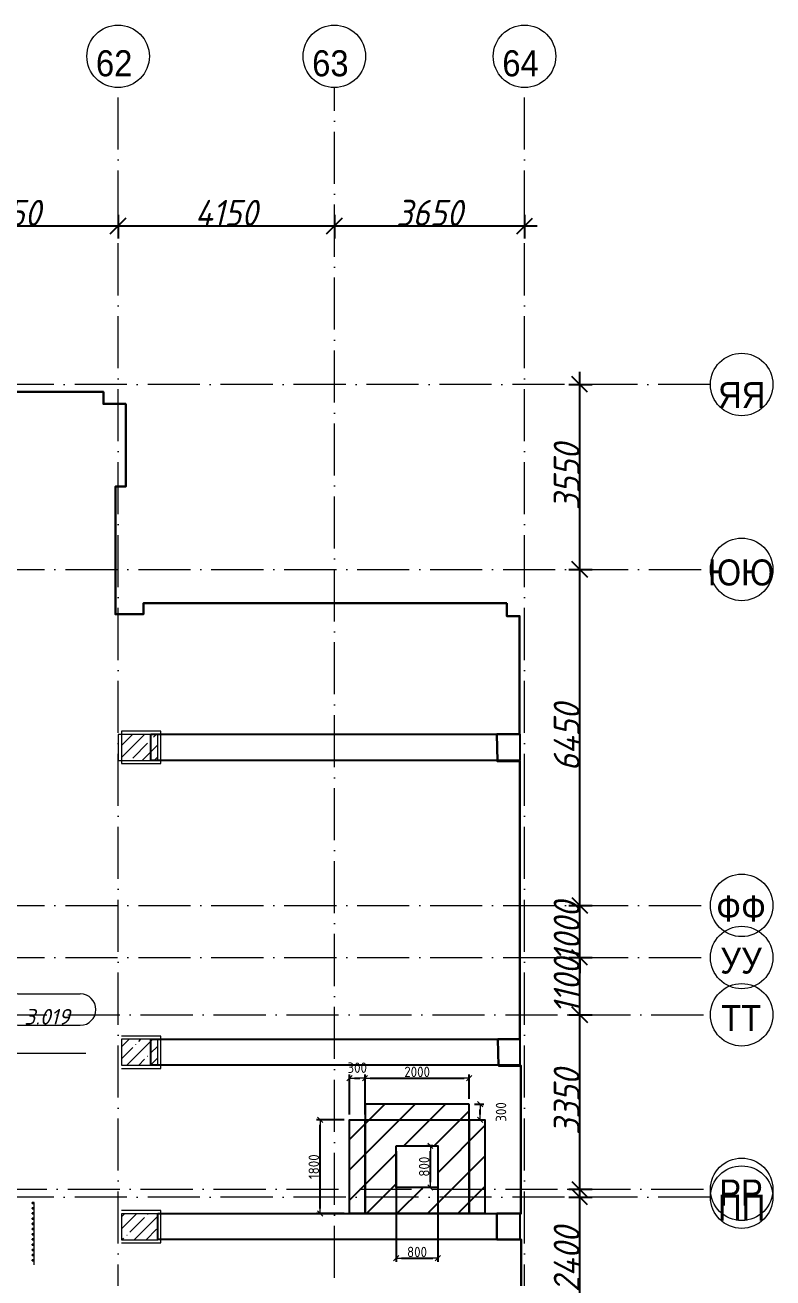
# Model space of a CAD drawing. Header units: millimetres. Extents: x 6277 to 253996, y -115614 to 184496.
# Drawn here: x 34905 to 49259, y -94615 to -70564 of the extents above; entities that cross this region are included whole.
import ezdxf

# ---------------------------------------------------------------- set-up
doc = ezdxf.new("R2010")
doc.units = ezdxf.units.MM
doc.linetypes.add('50_200_ШТРИХ_1Т_ш5_п1_п1_', pattern=[1400, 1000, -200, 0, -200])
for name, color, linetype, lineweight in [('A-ANNO-DIMS', 7, 'Continuous', 9), ('A-WALL', 7, 'Continuous', 5), ('S-COLS', 7, 'Continuous', 9), ('S-COLS-1', 7, 'Continuous', 5), ('Ограждение', 7, 'Continuous', 9), ('Ограждение-1', 7, 'Continuous', 20), ('Размеры', 7, 'Continuous', 15)]:
    doc.layers.add(name, color=color, linetype=linetype, lineweight=lineweight)
for name, color, linetype, lineweight, true_color in [('A-AREA-IDEN-1', 7, 'Continuous', 9, 0xaaaaaa), ('A-FLOR-1', 7, 'Continuous', 5, 0xc0c0c0), ('Оси-1', 7, 'Continuous', 20, 0xaaaaaa), ('Оси-2', 7, 'Continuous', 9, 0xaaaaaa), ('Оси-3', 7, '50_200_ШТРИХ_1Т_ш5_п1_п1_', 9, 0xaaaaaa)]:
    doc.layers.add(name, color=color, linetype=linetype, lineweight=lineweight, true_color=true_color)
doc.styles.add('Arial', font='arial.ttf', dxfattribs={"width": 0.9, "height": 500})
doc.styles.add('ISOCPEUR_I', font='isocpeui.ttf', dxfattribs={"height": 300})
doc.styles.add('ISOCPEUR_I_1', font='isocpeui.ttf', dxfattribs={"width": 0.9, "height": 500})
doc.styles.add('СПДС', font='isocpeur.ttf', dxfattribs={"width": 0.9})
doc.dimstyles.new('ISO-2_5_0_9К_БОЛЬШОЙ', dxfattribs={"dimscale": 304.8, "dimtxt": 497.990588, "dimasz": 0.984252, "dimexe": 0.787402, "dimexo": 0, "dimgap": 0, "dimtad": 1, "dimdec": 0, "dimzin": 0, "dimdsep": 46, "dimtxsty": 'ISOCPEUR_I_1', "dimblk1": 'OBLIQUE', "dimblk2": 'OBLIQUE', "dimsah": 1, "dimcen": 0.09, "dimdle": 0.787402, "dimazin": 0, "dimtfac": 1, "dimtdec": 4, "dimtix": 1, "dimtmove": 0, "dimatfit": 3, "dimfxl": 1, "dimtvp": 1, "dimtolj": 1, "dimtzin": 0, "dimarcsym": 2})
doc.dimstyles.new('Размера А3', dxfattribs={"dimtxt": 200, "dimasz": 100, "dimexe": 70, "dimexo": 100, "dimgap": 20, "dimtad": 1, "dimdec": 0, "dimrnd": 10, "dimzin": 0, "dimdsep": 46, "dimtxsty": 'СПДС', "dimblk": 'ARROWHEAD_6', "dimcen": 1, "dimclrd": 256, "dimclre": 256, "dimclrt": 256, "dimazin": 0, "dimtfac": 1, "dimtdec": 0, "dimtmove": 2, "dimatfit": 3, "dimfxl": 1, "dimtolj": 1, "dimtzin": 0, "dimarcsym": 0})

# ---------------------------------------------------------------- blocks, each defined once
blk = doc.blocks.new('BSC_Колонна _Прямоугольная - 500х700-V241-АИ_План этажа_Стены_3')
at = {"layer": 'S-COLS-1'}
h = blk.add_hatch(dxfattribs=at)
h.set_pattern_fill('FP_169', color=256, style=0, pattern_type=2)
h.set_pattern_definition([(315, (-70131.04, 93900), (228.0985, 228.0985), []), (315, (-70131.04, 93671.9), (228.0985, 228.0985), [403.225, -80.645, 6.706, -73.939])])
h.paths.add_polyline_path([(-250, 350), (-250, -350), (250, -350), (250, 350), (-103, 350)])
for p, q in [((250, 350), (-250, 350)), ((-250, 350), (-250, -350)), ((250, -350), (250, 350)), ((-250, -350), (250, -350))]:
    blk.add_line(p, q, dxfattribs=at)
blk = doc.blocks.new('BSC_Колонна _Прямоугольная - 500х700-V242-АИ_План этажа_Стены_3')
at = {"layer": 'S-COLS-1'}
h = blk.add_hatch(dxfattribs=at)
h.set_pattern_fill('FP_170', color=256, style=0, pattern_type=2)
h.set_pattern_definition([(315, (-73481.04, 93900), (228.0985, 228.0985), []), (315, (-73481.04, 93671.9), (228.0985, 228.0985), [403.225, -80.645, 6.706, -73.939])])
h.paths.add_polyline_path([(-250, 350), (-250, -350), (250, -350), (250, 350), (86, 350)])
for p, q in [((250, 350), (-250, 350)), ((-250, 350), (-250, -350)), ((250, -350), (250, 350)), ((-250, -350), (250, -350))]:
    blk.add_line(p, q, dxfattribs=at)
blk = doc.blocks.new('BSC_Колонна _Прямоугольная - 500х700-V245-АИ_План этажа_Стены_3')
at = {"layer": 'S-COLS-1'}
h = blk.add_hatch(dxfattribs=at)
h.set_pattern_fill('FP_173', color=256, style=0, pattern_type=2)
h.set_pattern_definition([(315, (-79331.04, 93900), (228.0985, 228.0985), []), (315, (-79331.04, 93671.9), (228.0985, 228.0985), [403.225, -80.645, 6.706, -73.939])])
h.paths.add_polyline_path([(-250, 350), (-250, -350), (250, -350), (250, 350), (-101, 350)])
for p, q in [((250, 350), (-250, 350)), ((-250, 350), (-250, -350)), ((250, -350), (250, 350)), ((-250, -350), (250, -350))]:
    blk.add_line(p, q, dxfattribs=at)
blk = doc.blocks.new('О_Балясина_Труба_ГОСТ 86452 - О_Балясина_Труба_ГОСТ 8645-68 2-26159581-АИ_План этажа_Стены_3')
at = {"layer": 'Ограждение-1'}
for p, q in [((10, 20), (-10, 20)), ((-10, 20), (-10, -20)), ((-7, -17), (-7, 17)), ((-7, 17), (7, 17)), ((7, 17), (7, -17)), ((10, -20), (10, 20)), ((-10, -20), (10, -20)), ((7, -17), (-7, -17))]:
    blk.add_line(p, q, dxfattribs=at)
blk = doc.blocks.new('AAR_СКБ_Марка_помещения_1_5 ммп - Номер _ Площадь-27962135-АИ_План этажа_Стены_3')
at = {"layer": 'A-AREA-IDEN-1'}
for p, q in [((-2.99, 3), (3.01, 3)), ((-2.99, 0), (3.01, 0)), ((-3.53, -2.69), (3.53, -2.69))]:
    blk.add_line(p, q, dxfattribs=at)
for centre, start, end in [((-2.99, 1.5), 90, 270), ((3.01, 1.5), 270, 90)]:
    blk.add_arc(centre, 1.5, start, end, dxfattribs=at)
blk = doc.blocks.new('Ось сетки - Круг_Ø6_00__ISO-2_5_0_9K_-17386508-АИ_План этажа_Стены_3')
at = {"layer": 'Оси-1'}
blk.add_circle((0, 0), 3, dxfattribs=at)
blk = doc.blocks.new('_Oblique')
at = {"color": 0, "linetype": 'ByBlock', "lineweight": -2}
blk.add_line((-0.5, -0.5), (0.5, 0.5), dxfattribs=at)
blk = doc.blocks.new('*D35')
at = {"layer": 'A-ANNO-DIMS', "color": 0, "lineweight": -2, "transparency": 16777216}
for p, q in [((45551, 102266), (45551, 105146)), ((45339, 104906), (45791, 104906)), ((45339, 102506), (45791, 102506))]:
    blk.add_line(p, q, dxfattribs=at)
at = {"layer": 'Defpoints', "color": 0, "transparency": 16777216}
for p in [(45339, 104906), (45551, 104906), (45339, 102506)]:
    blk.add_point(p, dxfattribs=at)
at = {"layer": 'A-ANNO-DIMS', "color": 0, "lineweight": -2, "transparency": 16777216, "xscale": 300, "yscale": 300, "zscale": 300}
for p, rotation in [((45551, 104906), 90), ((45551, 102506), 270)]:
    blk.add_blockref('_Oblique', p, dxfattribs=dict(at, rotation=rotation))
at = {"layer": 'A-ANNO-DIMS', "color": 0, "transparency": 16777216, "insert": (45301, 103706), "char_height": 500, "width": 1562.92, "attachment_point": 5, "rotation": 90, "style": 'ISOCPEUR_I_1'}
blk.add_mtext('\\A1;2400', dxfattribs=at)
blk = doc.blocks.new('*D36')
at = {"layer": 'A-ANNO-DIMS', "color": 0, "lineweight": -2, "transparency": 16777216}
for p, q in [((45551, 104816), (45551, 108646)), ((45339, 108406), (45791, 108406)), ((45339, 105056), (45791, 105056))]:
    blk.add_line(p, q, dxfattribs=at)
at = {"layer": 'Defpoints', "color": 0, "transparency": 16777216}
for p in [(45339, 108406), (45551, 108406), (45339, 105056)]:
    blk.add_point(p, dxfattribs=at)
at = {"layer": 'A-ANNO-DIMS', "color": 0, "lineweight": -2, "transparency": 16777216, "xscale": 300, "yscale": 300, "zscale": 300}
for p, rotation in [((45551, 108406), 90), ((45551, 105056), 270)]:
    blk.add_blockref('_Oblique', p, dxfattribs=dict(at, rotation=rotation))
at = {"layer": 'A-ANNO-DIMS', "color": 0, "transparency": 16777216, "insert": (45301, 106731), "char_height": 500, "width": 1516.96, "attachment_point": 5, "rotation": 90, "style": 'ISOCPEUR_I_1'}
blk.add_mtext('\\A1;3350', dxfattribs=at)
blk = doc.blocks.new('*D37')
at = {"layer": 'A-ANNO-DIMS', "color": 0, "lineweight": -2, "transparency": 16777216}
for p, q in [((45551, 108166), (45551, 109746)), ((45339, 109506), (45791, 109506)), ((45339, 108406), (45791, 108406))]:
    blk.add_line(p, q, dxfattribs=at)
at = {"layer": 'Defpoints', "color": 0, "transparency": 16777216}
for p in [(45339, 109506), (45551, 109506), (45339, 108406)]:
    blk.add_point(p, dxfattribs=at)
at = {"layer": 'A-ANNO-DIMS', "color": 0, "lineweight": -2, "transparency": 16777216, "xscale": 300, "yscale": 300, "zscale": 300}
for p, rotation in [((45551, 109506), 90), ((45551, 108406), 270)]:
    blk.add_blockref('_Oblique', p, dxfattribs=dict(at, rotation=rotation))
at = {"layer": 'A-ANNO-DIMS', "color": 0, "transparency": 16777216, "insert": (45301, 108956), "char_height": 500, "width": 1287.11, "attachment_point": 5, "rotation": 90, "style": 'ISOCPEUR_I_1'}
blk.add_mtext('\\A1;1100', dxfattribs=at)
blk = doc.blocks.new('*D38')
at = {"layer": 'A-ANNO-DIMS', "color": 0, "lineweight": -2, "transparency": 16777216}
for p, q in [((45551, 110506), (45551, 110806)), ((45339, 110506), (45791, 110506)), ((45551, 109506), (45551, 110506)), ((45339, 109506), (45791, 109506)), ((45551, 109506), (45551, 109206))]:
    blk.add_line(p, q, dxfattribs=at)
at = {"layer": 'Defpoints', "color": 0, "transparency": 16777216}
for p in [(45339, 110506), (45551, 110506), (45339, 109506)]:
    blk.add_point(p, dxfattribs=at)
at = {"layer": 'A-ANNO-DIMS', "color": 0, "lineweight": -2, "transparency": 16777216, "xscale": 300, "yscale": 300, "zscale": 300}
for p, rotation in [((45551, 110506), 270), ((45551, 109506), 90)]:
    blk.add_blockref('_Oblique', p, dxfattribs=dict(at, rotation=rotation))
at = {"layer": 'A-ANNO-DIMS', "color": 0, "transparency": 16777216, "insert": (45301, 110006), "char_height": 500, "width": 1402.04, "attachment_point": 5, "rotation": 90, "style": 'ISOCPEUR_I_1'}
blk.add_mtext('\\A1;1000', dxfattribs=at)
blk = doc.blocks.new('*D39')
at = {"layer": 'A-ANNO-DIMS', "color": 0, "lineweight": -2, "transparency": 16777216}
for p, q in [((45551, 110266), (45551, 117195)), ((45339, 116955), (45791, 116955)), ((45339, 110506), (45791, 110506))]:
    blk.add_line(p, q, dxfattribs=at)
at = {"layer": 'Defpoints', "color": 0, "transparency": 16777216}
for p in [(45339, 116955), (45551, 116955), (45339, 110506)]:
    blk.add_point(p, dxfattribs=at)
at = {"layer": 'A-ANNO-DIMS', "color": 0, "lineweight": -2, "transparency": 16777216, "xscale": 300, "yscale": 300, "zscale": 300}
for p, rotation in [((45551, 116955), 90), ((45551, 110506), 270)]:
    blk.add_blockref('_Oblique', p, dxfattribs=dict(at, rotation=rotation))
at = {"layer": 'A-ANNO-DIMS', "color": 0, "transparency": 16777216, "insert": (45301, 113731), "char_height": 500, "width": 1562.92, "attachment_point": 5, "rotation": 90, "style": 'ISOCPEUR_I_1'}
blk.add_mtext('\\A1;6450', dxfattribs=at)
blk = doc.blocks.new('*D40')
at = {"layer": 'A-ANNO-DIMS', "color": 0, "lineweight": -2, "transparency": 16777216}
for p, q in [((45551, 116715), (45551, 120746)), ((45339, 120506), (45791, 120506)), ((45339, 116955), (45791, 116955))]:
    blk.add_line(p, q, dxfattribs=at)
at = {"layer": 'Defpoints', "color": 0, "transparency": 16777216}
for p in [(45339, 120506), (45551, 120506), (45339, 116955)]:
    blk.add_point(p, dxfattribs=at)
at = {"layer": 'A-ANNO-DIMS', "color": 0, "lineweight": -2, "transparency": 16777216, "xscale": 300, "yscale": 300, "zscale": 300}
for p, rotation in [((45551, 120506), 90), ((45551, 116955), 270)]:
    blk.add_blockref('_Oblique', p, dxfattribs=dict(at, rotation=rotation))
at = {"layer": 'A-ANNO-DIMS', "color": 0, "transparency": 16777216, "insert": (45301, 118731), "char_height": 500, "width": 1516.96, "attachment_point": 5, "rotation": 90, "style": 'ISOCPEUR_I_1'}
blk.add_mtext('\\A1;3550', dxfattribs=at)
blk = doc.blocks.new('*D43')
at = {"layer": 'A-ANNO-DIMS', "color": 0, "lineweight": -2, "transparency": 16777216}
for p, q in [((32441, 123762), (32441, 123310)), ((36691, 123762), (36691, 123310)), ((32201, 123550), (36931, 123550))]:
    blk.add_line(p, q, dxfattribs=at)
at = {"layer": 'Defpoints', "color": 0, "transparency": 16777216}
for p in [(32441, 123762), (36691, 123762), (36691, 123550)]:
    blk.add_point(p, dxfattribs=at)
at = {"layer": 'A-ANNO-DIMS', "color": 0, "lineweight": -2, "transparency": 16777216, "xscale": 300, "yscale": 300, "zscale": 300, "rotation": 180}
blk.add_blockref('_Oblique', (32441, 123550), dxfattribs=at)
at = {"layer": 'A-ANNO-DIMS', "color": 0, "lineweight": -2, "transparency": 16777216, "xscale": 300, "yscale": 300, "zscale": 300}
blk.add_blockref('_Oblique', (36691, 123550), dxfattribs=at)
at = {"layer": 'A-ANNO-DIMS', "color": 0, "transparency": 16777216, "insert": (34566, 123800), "char_height": 500, "width": 1562.92, "attachment_point": 5, "style": 'ISOCPEUR_I_1'}
blk.add_mtext('\\A1;4250', dxfattribs=at)
blk = doc.blocks.new('*D44')
at = {"layer": 'A-ANNO-DIMS', "color": 0, "lineweight": -2, "transparency": 16777216}
for p, q in [((36691, 123762), (36691, 123310)), ((40841, 123762), (40841, 123310)), ((36451, 123550), (41081, 123550))]:
    blk.add_line(p, q, dxfattribs=at)
at = {"layer": 'Defpoints', "color": 0, "transparency": 16777216}
for p in [(36691, 123762), (40841, 123762), (40841, 123550)]:
    blk.add_point(p, dxfattribs=at)
at = {"layer": 'A-ANNO-DIMS', "color": 0, "lineweight": -2, "transparency": 16777216, "xscale": 300, "yscale": 300, "zscale": 300, "rotation": 180}
blk.add_blockref('_Oblique', (36691, 123550), dxfattribs=at)
at = {"layer": 'A-ANNO-DIMS', "color": 0, "lineweight": -2, "transparency": 16777216, "xscale": 300, "yscale": 300, "zscale": 300}
blk.add_blockref('_Oblique', (40841, 123550), dxfattribs=at)
at = {"layer": 'A-ANNO-DIMS', "color": 0, "transparency": 16777216, "insert": (38766, 123800), "char_height": 500, "width": 1448, "attachment_point": 5, "style": 'ISOCPEUR_I_1'}
blk.add_mtext('\\A1;4150', dxfattribs=at)
blk = doc.blocks.new('*D45')
at = {"layer": 'A-ANNO-DIMS', "color": 0, "lineweight": -2, "transparency": 16777216}
for p, q in [((40841, 123762), (40841, 123310)), ((44491, 123762), (44491, 123310)), ((40601, 123550), (44731, 123550))]:
    blk.add_line(p, q, dxfattribs=at)
at = {"layer": 'Defpoints', "color": 0, "transparency": 16777216}
for p in [(40841, 123762), (44491, 123762), (44491, 123550)]:
    blk.add_point(p, dxfattribs=at)
at = {"layer": 'A-ANNO-DIMS', "color": 0, "lineweight": -2, "transparency": 16777216, "xscale": 300, "yscale": 300, "zscale": 300, "rotation": 180}
blk.add_blockref('_Oblique', (40841, 123550), dxfattribs=at)
at = {"layer": 'A-ANNO-DIMS', "color": 0, "lineweight": -2, "transparency": 16777216, "xscale": 300, "yscale": 300, "zscale": 300}
blk.add_blockref('_Oblique', (44491, 123550), dxfattribs=at)
at = {"layer": 'A-ANNO-DIMS', "color": 0, "transparency": 16777216, "insert": (42666, 123800), "char_height": 500, "width": 1516.96, "attachment_point": 5, "style": 'ISOCPEUR_I_1'}
blk.add_mtext('\\A1;3650', dxfattribs=at)
blk = doc.blocks.new('ARROWHEAD_6')
at = {"color": 0, "linetype": 'Continuous'}
for p, q in [((0, 0), (-1, 0)), ((-0.5, -0.5), (0.5, 0.5))]:
    blk.add_line(p, q, dxfattribs=at)
blk = doc.blocks.new('*D84')
at = {"layer": 'Defpoints', "color": 0, "transparency": 16777216}
for p in [(40567, -91579), (41130, -91579), (41130, -93379)]:
    blk.add_point(p, dxfattribs=at)
at = {"layer": 'Размеры', "lineweight": -2, "transparency": 16777216}
for p, q in [((41030, -91579), (40497, -91579)), ((40567, -93279), (40567, -91679)), ((41030, -93379), (40497, -93379))]:
    blk.add_line(p, q, dxfattribs=at)
at = {"layer": 'Размеры', "lineweight": -2, "transparency": 16777216, "xscale": 100, "yscale": 100, "zscale": 100}
for p, rotation in [((40567, -91579), 90), ((40567, -93379), 270)]:
    blk.add_blockref('ARROWHEAD_6', p, dxfattribs=dict(at, rotation=rotation))
at = {"layer": 'Размеры', "transparency": 16777216, "insert": (40447, -92479), "char_height": 200, "attachment_point": 5, "rotation": 90, "style": 'СПДС'}
blk.add_mtext('\\A1;1800', dxfattribs=at)
blk = doc.blocks.new('*D85')
at = {"layer": 'Defpoints', "color": 0, "transparency": 16777216}
for p in [(43430, -90779), (41430, -91279), (43430, -91279)]:
    blk.add_point(p, dxfattribs=at)
at = {"layer": 'Размеры', "lineweight": -2, "transparency": 16777216}
for p, q in [((41430, -91179), (41430, -90709)), ((41530, -90779), (43330, -90779)), ((43430, -91179), (43430, -90709))]:
    blk.add_line(p, q, dxfattribs=at)
at = {"layer": 'Размеры', "lineweight": -2, "transparency": 16777216, "xscale": 100, "yscale": 100, "zscale": 100, "rotation": 180}
blk.add_blockref('ARROWHEAD_6', (41430, -90779), dxfattribs=at)
at = {"layer": 'Размеры', "lineweight": -2, "transparency": 16777216, "xscale": 100, "yscale": 100, "zscale": 100}
blk.add_blockref('ARROWHEAD_6', (43430, -90779), dxfattribs=at)
at = {"layer": 'Размеры', "transparency": 16777216, "insert": (42430, -90659), "char_height": 200, "attachment_point": 5, "style": 'СПДС'}
blk.add_mtext('\\A1;2000', dxfattribs=at)
blk = doc.blocks.new('*D86')
at = {"layer": 'Defpoints', "color": 0, "transparency": 16777216}
for p in [(41430, -90779), (41130, -91579), (41430, -91579)]:
    blk.add_point(p, dxfattribs=at)
at = {"layer": 'Размеры', "lineweight": -2, "transparency": 16777216}
for p, q in [((41130, -91479), (41130, -90709)), ((41230, -90779), (41330, -90779)), ((41430, -91479), (41430, -90709))]:
    blk.add_line(p, q, dxfattribs=at)
at = {"layer": 'Размеры', "lineweight": -2, "transparency": 16777216, "xscale": 100, "yscale": 100, "zscale": 100, "rotation": 180}
blk.add_blockref('ARROWHEAD_6', (41130, -90779), dxfattribs=at)
at = {"layer": 'Размеры', "lineweight": -2, "transparency": 16777216, "xscale": 100, "yscale": 100, "zscale": 100}
blk.add_blockref('ARROWHEAD_6', (41430, -90779), dxfattribs=at)
at = {"layer": 'Размеры', "transparency": 16777216, "insert": (41280, -90579), "char_height": 200, "attachment_point": 5, "style": 'СПДС'}
blk.add_mtext('\\A1;300', dxfattribs=at)
blk = doc.blocks.new('*D87')
at = {"layer": 'Defpoints', "color": 0, "transparency": 16777216}
for p in [(43430, -91279), (43640, -91279), (43430, -91579)]:
    blk.add_point(p, dxfattribs=at)
at = {"layer": 'Размеры', "lineweight": -2, "transparency": 16777216}
for p, q in [((43530, -91279), (43710, -91279)), ((43640, -91479), (43640, -91379)), ((43530, -91579), (43710, -91579))]:
    blk.add_line(p, q, dxfattribs=at)
at = {"layer": 'Размеры', "lineweight": -2, "transparency": 16777216, "xscale": 100, "yscale": 100, "zscale": 100}
for p, rotation in [((43640, -91279), 90), ((43640, -91579), 270)]:
    blk.add_blockref('ARROWHEAD_6', p, dxfattribs=dict(at, rotation=rotation))
at = {"layer": 'Размеры', "transparency": 16777216, "insert": (44040, -91429), "char_height": 200, "attachment_point": 5, "rotation": 90, "style": 'СПДС'}
blk.add_mtext('\\A1;300', dxfattribs=at)
blk = doc.blocks.new('*D88')
at = {"layer": 'Defpoints', "color": 0, "transparency": 16777216}
for p in [(42684, -92079), (42828, -92079), (42828, -92879)]:
    blk.add_point(p, dxfattribs=at)
at = {"layer": 'Размеры', "lineweight": -2, "transparency": 16777216}
for p, q in [((42728, -92079), (42614, -92079)), ((42684, -92779), (42684, -92179)), ((42728, -92879), (42614, -92879))]:
    blk.add_line(p, q, dxfattribs=at)
at = {"layer": 'Размеры', "lineweight": -2, "transparency": 16777216, "xscale": 100, "yscale": 100, "zscale": 100}
for p, rotation in [((42684, -92079), 90), ((42684, -92879), 270)]:
    blk.add_blockref('ARROWHEAD_6', p, dxfattribs=dict(at, rotation=rotation))
at = {"layer": 'Размеры', "transparency": 16777216, "insert": (42564, -92479), "char_height": 200, "attachment_point": 5, "rotation": 90, "style": 'СПДС'}
blk.add_mtext('\\A1;800', dxfattribs=at)
blk = doc.blocks.new('*D89')
at = {"layer": 'Defpoints', "color": 0, "transparency": 16777216}
for p in [(42028, -92079), (42828, -92079), (42828, -94237)]:
    blk.add_point(p, dxfattribs=at)
at = {"layer": 'Размеры', "lineweight": -2, "transparency": 16777216}
for p, q in [((42028, -92179), (42028, -94307)), ((42828, -92179), (42828, -94307)), ((42128, -94237), (42728, -94237))]:
    blk.add_line(p, q, dxfattribs=at)
at = {"layer": 'Размеры', "lineweight": -2, "transparency": 16777216, "xscale": 100, "yscale": 100, "zscale": 100, "rotation": 180}
blk.add_blockref('ARROWHEAD_6', (42028, -94237), dxfattribs=at)
at = {"layer": 'Размеры', "lineweight": -2, "transparency": 16777216, "xscale": 100, "yscale": 100, "zscale": 100}
blk.add_blockref('ARROWHEAD_6', (42828, -94237), dxfattribs=at)
at = {"layer": 'Размеры', "transparency": 16777216, "insert": (42428, -94117), "char_height": 200, "attachment_point": 5, "style": 'СПДС'}
blk.add_mtext('\\A1;800', dxfattribs=at)
blk = doc.blocks.new('osi')
at = {"layer": 'Оси-3'}
for p, q in [((36690.8, 83013.9), (36690.8, 126205.7)), ((40840.8, 82355.8), (40840.8, 126205.7)), ((44490.8, 83013.9), (44490.8, 126205.7)), ((48058.7, 120505.8), (6276.8, 120505.8)), ((6276.8, 116955.5), (48058.7, 116955.5)), ((6276.8, 110505.8), (48058.7, 110505.8)), ((6276.8, 109505.8), (48058.7, 109505.8)), ((25922, 108405.8), (48058.7, 108405.8)), ((48058.7, 104905.8), (6276.8, 104905.8)), ((25922, 105055.8), (48058.7, 105055.8))]:
    blk.add_line(p, q, dxfattribs=at)
at = {"layer": 'Оси-1', "xscale": 199.9999999999999, "yscale": 199.9999999999999, "zscale": 199.9999999999999}
for p in [(36690.8, 126805.7), (40840.8, 126805.7), (44490.8, 126805.7), (44490.8, 126805.7)]:
    blk.add_blockref('Ось сетки - Круг_Ø6_00__ISO-2_5_0_9K_-17386508-АИ_План этажа_Стены_3', p, dxfattribs=at)
for p, rotation in [((48658.7, 120505.8), 89.9999999999998), ((48658.7, 116955.5), 269.9999999999995), ((48658.7, 110505.8), 269.9999999999995), ((48658.7, 109505.8), 269.9999999999995), ((48658.7, 108405.8), 269.9999999999995), ((48658.7, 105055.8), 269.9999999999995), ((48658.7, 104905.8), 89.99999999999982)]:
    blk.add_blockref('Ось сетки - Круг_Ø6_00__ISO-2_5_0_9K_-17386508-АИ_План этажа_Стены_3', p, dxfattribs=dict(at, rotation=rotation))
at = {"layer": 'Оси-2', "char_height": 500, "attachment_point": 5, "line_spacing_factor": 0.936439, "style": 'Arial'}
for s, insert, width in [('\\pxqc,t4.572,9.144,13.716,18.288,22.86,27.432,32.004,36.576,41.148,45.72,50.292,54.864,59.436,64.008,68.58,73.152,77.724,82.296,86.868,91.44,96.012,100.584,105.156,109.728,114.3,118.872,123.444,128.016,132.588,137.16,141.732,146.304;{62}', (36614.8, 126668.2), 702), ('\\pxqc,t4.572,9.144,13.716,18.288,22.86,27.432,32.004,36.576,41.148,45.72,50.292,54.864,59.436,64.008,68.58,73.152,77.724,82.296,86.868,91.44,96.012,100.584,105.156,109.728,114.3,118.872,123.444,128.016,132.588,137.16,141.732,146.304;{63}', (40764.8, 126668.2), 702), ('\\pxqc,t4.572,9.144,13.716,18.288,22.86,27.432,32.004,36.576,41.148,45.72,50.292,54.864,59.436,64.008,68.58,73.152,77.724,82.296,86.868,91.44,96.012,100.584,105.156,109.728,114.3,118.872,123.444,128.016,132.588,137.16,141.732,146.304;{64}', (44414.8, 126668.2), 702), ('\\pxqc,t4.572,9.144,13.716,18.288,22.86,27.432,32.004,36.576,41.148,45.72,50.292,54.864,59.436,64.008,68.58,73.152,77.724,82.296,86.868,91.44,96.012,100.584,105.156,109.728,114.3,118.872,123.444,128.016,132.588,137.16,141.732,146.304;{64}', (44414.8, 126668.2), 702), ('\\pxqc,t4.572,9.144,13.716,18.288,22.86,27.432,32.004,36.576,41.148,45.72,50.292,54.864,59.436,64.008,68.58,73.152,77.724,82.296,86.868,91.44,96.012,100.584,105.156,109.728,114.3,118.872,123.444,128.016,132.588,137.16,141.732,146.304;{ЯЯ}', (48658.5, 120302.9), 916.2), ('\\pxqc,t4.572,9.144,13.716,18.288,22.86,27.432,32.004,36.576,41.148,45.72,50.292,54.864,59.436,64.008,68.58,73.152,77.724,82.296,86.868,91.44,96.012,100.584,105.156,109.728,114.3,118.872,123.444,128.016,132.588,137.16,141.732,146.304;{ЮЮ}', (48648.2, 116893.7), 1297.8), ('\\pxqc,t4.572,9.144,13.716,18.288,22.86,27.432,32.004,36.576,41.148,45.72,50.292,54.864,59.436,64.008,68.58,73.152,77.724,82.296,86.868,91.44,96.012,100.584,105.156,109.728,114.3,118.872,123.444,128.016,132.588,137.16,141.732,146.304;{ФФ}', (48647.3, 110444), 964.8), ('\\pxqc,t4.572,9.144,13.716,18.288,22.86,27.432,32.004,36.576,41.148,45.72,50.292,54.864,59.436,64.008,68.58,73.152,77.724,82.296,86.868,91.44,96.012,100.584,105.156,109.728,114.3,118.872,123.444,128.016,132.588,137.16,141.732,146.304;{УУ}', (48647.3, 109444), 822.6), ('\\pxqc,t4.572,9.144,13.716,18.288,22.86,27.432,32.004,36.576,41.148,45.72,50.292,54.864,59.436,64.008,68.58,73.152,77.724,82.296,86.868,91.44,96.012,100.584,105.156,109.728,114.3,118.872,123.444,128.016,132.588,137.16,141.732,146.304;{ТТ}', (48648.2, 108344), 797.4), ('\\pxqc,t4.572,9.144,13.716,18.288,22.86,27.432,32.004,36.576,41.148,45.72,50.292,54.864,59.436,64.008,68.58,73.152,77.724,82.296,86.868,91.44,96.012,100.584,105.156,109.728,114.3,118.872,123.444,128.016,132.588,137.16,141.732,146.304;{РР}', (48647.3, 104994), 846), ('\\pxqc,t4.572,9.144,13.716,18.288,22.86,27.432,32.004,36.576,41.148,45.72,50.292,54.864,59.436,64.008,68.58,73.152,77.724,82.296,86.868,91.44,96.012,100.584,105.156,109.728,114.3,118.872,123.444,128.016,132.588,137.16,141.732,146.304;{ПП}', (48658.5, 104702.9), 916.2)]:
    blk.add_mtext(s, dxfattribs=dict(at, insert=insert, width=width))
at = {"layer": 'A-ANNO-DIMS'}
for base, p1, p2, override, picture, middle in [((36690.8, 123550.1), (32440.8, 123762.2), (36690.8, 123762.2), {"dimpost": '<>', "dimfxl": 4250}, '*D43', (34565.8, 123800.1)), ((40840.8, 123550.1), (36690.8, 123762.2), (40840.8, 123762.2), {"dimpost": '<>', "dimfxl": 4150}, '*D44', (38765.8, 123800.1)), ((44490.8, 123550.1), (40840.8, 123762.2), (44490.8, 123762.2), {"dimpost": '<>', "dimfxl": 3650}, '*D45', (42665.8, 123800.1))]:
    dim = blk.add_linear_dim(base=base, p1=p1, p2=p2, dimstyle='ISO-2_5_0_9К_БОЛЬШОЙ', override=override, dxfattribs=at)
    dim.commit()
    dim.dimension.update_dxf_attribs({"geometry": picture, "text_midpoint": middle})
for base, p1, p2, override, picture, middle in [((45551.2, 120505.8), (45339.1, 116955.5), (45339.1, 120505.8), {"dimpost": '<>', "dimfxl": 3550.347485}, '*D40', (45301.2, 118730.6)), ((45551.2, 116955.5), (45339.1, 110505.8), (45339.1, 116955.5), {"dimpost": '<>', "dimfxl": 6449.652515}, '*D39', (45301.2, 113730.6)), ((45551.2, 110505.8), (45339.1, 109505.8), (45339.1, 110505.8), {"dimpost": '<>', "dimfxl": 1000}, '*D38', (45301.2, 110005.8)), ((45551.2, 109505.8), (45339.1, 108405.8), (45339.1, 109505.8), {"dimpost": '<>', "dimfxl": 1100}, '*D37', (45301.2, 108955.8)), ((45551.2, 108405.8), (45339.1, 105055.8), (45339.1, 108405.8), {"dimpost": '<>', "dimfxl": 3350}, '*D36', (45301.2, 106730.8)), ((45551.2, 104905.8), (45339.1, 102505.8), (45339.1, 104905.8), {"dimpost": '<>', "dimfxl": 2400}, '*D35', (45301.2, 103705.8))]:
    dim = blk.add_linear_dim(base=base, p1=p1, p2=p2, angle=90, dimstyle='ISO-2_5_0_9К_БОЛЬШОЙ', override=override, dxfattribs=at)
    dim.commit()
    dim.dimension.update_dxf_attribs({"geometry": picture, "text_midpoint": middle})

msp = doc.modelspace()

# ---------------------------------------------------------------- hatches: boundary and pattern name
h = msp.add_hatch()
h.set_pattern_fill('ANSI31', color=5, scale=130)
h.paths.add_polyline_path([(41430.4, -91579), (41130.4, -91579), (41130.4, -93379), (41430.4, -93379)])
h.paths.add_polyline_path([(43430.4, -91579), (41430.4, -91579), (41430.4, -93379), (43430.4, -93379)])
h.paths.add_polyline_path([(42028, -92079), (42828, -92079), (42828, -92879), (42028, -92879)], flags=16)
h.paths.add_polyline_path([(43430.4, -91279), (41430.4, -91279), (41430.4, -91579), (43430.4, -91579)])
h.paths.add_polyline_path([(43730.4, -91579), (43430.4, -91579), (43430.4, -93379), (43730.4, -93379)])
h.paths.add_polyline_path([(41430.4, -102629), (41130.4, -102629), (41130.4, -104429), (41430.4, -104429)])
h.paths.add_polyline_path([(43430.4, -102629), (41430.4, -102629), (41430.4, -104429), (43430.4, -104429)])
h.paths.add_polyline_path([(42028, -103129), (42828, -103129), (42828, -103929), (42028, -103929)], flags=16)
h.paths.add_polyline_path([(43430.4, -104429), (41430.4, -104429), (41430.4, -104729), (43430.4, -104729)])
h.paths.add_polyline_path([(43730.4, -102629), (43430.4, -102629), (43430.4, -104429), (43730.4, -104429)])

# ---------------------------------------------------------------- linework, layer by layer
at = {"lineweight": 30}
for points in [[(36637.8, -81873.1), (36637.8, -79423.1), (36657.8, -79423.1), (36837.8, -79423.1), (36837.8, -77836.1), (36637.8, -77836.1), (36407.8, -77836.1), (36407.8, -77606.1), (32707.8, -77606.1), (32707.8, -77862.1), (32183.8, -77862.1), (32183.8, -77599.1), (26833.8, -77599.1)], [(44149.8, -81663.1), (37177.8, -81663.1), (37177.8, -81873.1), (36637.8, -81873.1), (36637.8, -81873.1)], [(44149.8, -81663.1), (44149.8, -81908.1), (44394.8, -81908.1), (44394.8, -84179), (43959.8, -84179), (43970.4, -84697.7), (44400.4, -84697.7), (44400.4, -90029), (43980.4, -90029), (43994.6, -90543), (44422.6, -90543), (44422.6, -93379), (43962.6, -93379), (43962.6, -93879), (44427.6, -93879), (44427.6, -99109)]]:
    msp.add_lwpolyline(points, dxfattribs=at)
for points in [[(37321.9, -84179), (44400.4, -84179), (44400.4, -84679), (37321.9, -84679)], [(37321.9, -90029), (44400.4, -90029), (44400.4, -90529), (37321.9, -90529)], [(37453.6, -93379), (44400.4, -93379), (44400.4, -93879), (37453.6, -93879)]]:
    msp.add_lwpolyline(points, close=True)
at = {"color": 5}
for points in [[(43430.4, -91279), (41430.4, -91279), (41430.4, -91579), (43430.4, -91579)], [(41430.4, -93379), (41130.4, -93379), (41130.4, -91579), (41430.4, -91579)], [(43430.4, -93379), (41430.4, -93379), (41430.4, -91579), (43430.4, -91579)], [(43430.4, -93379), (43430.4, -93379), (43430.4, -91579), (43430.4, -91579)], [(43730.4, -93379), (43430.4, -93379), (43430.4, -91579), (43730.4, -91579)]]:
    msp.add_lwpolyline(points, close=True, dxfattribs=at)
at = {"color": 4}
msp.add_lwpolyline([(42028, -92079), (42828, -92079), (42828, -92879), (42028, -92879)], close=True, dxfattribs=at)
at = {"layer": 'A-FLOR-1'}
for p, q in [((35079.4, -93266.7), (35079.4, -93186.7)), ((35079.4, -93366.7), (35079.4, -93286.7)), ((35079.4, -93466.7), (35079.4, -93386.7)), ((35079.4, -93566.7), (35079.4, -93486.7)), ((35079.4, -93666.7), (35079.4, -93586.7)), ((35079.4, -93766.7), (35079.4, -93686.7)), ((35079.4, -93866.7), (35079.4, -93786.7)), ((35079.4, -93966.7), (35079.4, -93886.7)), ((35079.4, -94066.7), (35079.4, -93986.7)), ((35079.4, -94166.7), (35079.4, -94086.7)), ((35079.4, -94266.7), (35079.4, -94186.7)), ((35079.4, -94366.7), (35079.4, -94286.7))]:
    msp.add_line(p, q, dxfattribs=at)
at = {"layer": 'A-WALL'}
for p, q in [((37513.6, -84121.6), (36753.6, -84121.6)), ((36753.6, -84121.6), (36753.6, -84181.6)), ((37513.6, -84741.6), (37513.6, -84121.6)), ((36693.6, -84181.6), (36693.6, -84681.6)), ((36753.6, -84181.6), (36693.6, -84181.6)), ((36693.6, -84681.6), (36753.6, -84681.6)), ((36753.6, -84681.6), (36753.6, -84741.6)), ((36753.6, -84741.6), (37513.6, -84741.6)), ((37513.6, -89971.6), (36753.6, -89971.6)), ((37513.6, -90591.6), (37513.6, -89971.6)), ((36753.6, -90591.6), (37513.6, -90591.6)), ((37513.6, -93321.6), (36753.6, -93321.6)), ((37513.6, -93941.6), (37513.6, -93321.6)), ((36753.6, -93941.6), (37513.6, -93941.6))]:
    msp.add_line(p, q, dxfattribs=at)

# ---------------------------------------------------------------- block references
msp.add_blockref('osi', (0, -197969.4))
at = {"layer": 'A-AREA-IDEN-1', "xscale": 199.9999999999999, "yscale": 199.9999999999999, "zscale": 199.9999999999999}
msp.add_blockref('AAR_СКБ_Марка_помещения_1_5 ммп - Номер _ Площадь-27962135-АИ_План этажа_Стены_3', (35362.5, -89763.9), dxfattribs=at)
at = {"layer": 'S-COLS', "rotation": 89.9999999999999}
for name, p in [('BSC_Колонна _Прямоугольная - 500х700-V245-АИ_План этажа_Стены_3', (37103.6, -84431.6)), ('BSC_Колонна _Прямоугольная - 500х700-V242-АИ_План этажа_Стены_3', (37103.6, -90281.6)), ('BSC_Колонна _Прямоугольная - 500х700-V241-АИ_План этажа_Стены_3', (37103.6, -93631.6))]:
    msp.add_blockref(name, p, dxfattribs=at)
at = {"layer": 'Ограждение', "rotation": 90.00000000000024}
for p in [(35059.4, -93176.7), (35059.4, -93276.7), (35059.4, -93376.7), (35059.4, -93476.7), (35059.4, -93576.7), (35059.4, -93676.7), (35059.4, -93776.7), (35059.4, -93876.7), (35059.4, -93976.7), (35059.4, -94076.7), (35059.4, -94176.7), (35059.4, -94276.7)]:
    msp.add_blockref('О_Балясина_Труба_ГОСТ 86452 - О_Балясина_Труба_ГОСТ 8645-68 2-26159581-АИ_План этажа_Стены_3', p, dxfattribs=at)

# ---------------------------------------------------------------- texts
at = {"layer": 'A-AREA-IDEN-1', "insert": (35326.8, -89751.7), "char_height": 300, "width": 900, "attachment_point": 8, "line_spacing_factor": 1.139951, "style": 'ISOCPEUR_I'}
msp.add_mtext('\\pxqc,t8.46667,16.93333,25.4,33.86667,42.33333,50.8,59.26667,67.73333,76.2,84.66667,93.13333,101.6,110.06667,118.53333,127,135.46667,143.93333,152.4,160.86667,169.33333,177.8,186.26667,194.73333,203.2,211.66667,220.13333,228.6,237.06667,245.53333,254,262.46667,270.93333;{3.019}', dxfattribs=at)

# ---------------------------------------------------------------- dimensions: what is measured, and where the dimension line sits
at = {"layer": 'Размеры'}
for base, p1, p2, picture, middle in [((41430.4, -90778.9), (41130.4, -91579), (41430.4, -91579), '*D86', (41280.4, -90578.9)), ((43430.4, -90778.9), (41430.4, -91279), (43430.4, -91279), '*D85', (42430.4, -90658.9)), ((42828, -94236.8), (42028, -92079), (42828, -92079), '*D89', (42428, -94116.8))]:
    dim = msp.add_linear_dim(base=base, p1=p1, p2=p2, dimstyle='Размера А3', dxfattribs=at)
    dim.commit()
    dim.dimension.update_dxf_attribs({"geometry": picture, "text_midpoint": middle})
for base, p1, p2, picture, middle in [((43639.9, -91279), (43430.4, -91579), (43430.4, -91279), '*D87', (44039.9, -91429)), ((40566.9, -91579), (41130.4, -93379), (41130.4, -91579), '*D84', (40446.9, -92479)), ((42684.4, -92079), (42828, -92879), (42828, -92079), '*D88', (42564.4, -92479))]:
    dim = msp.add_linear_dim(base=base, p1=p1, p2=p2, angle=90, dimstyle='Размера А3', dxfattribs=at)
    dim.commit()
    dim.dimension.update_dxf_attribs({"geometry": picture, "text_midpoint": middle})

doc.saveas('drawing.dxf')
